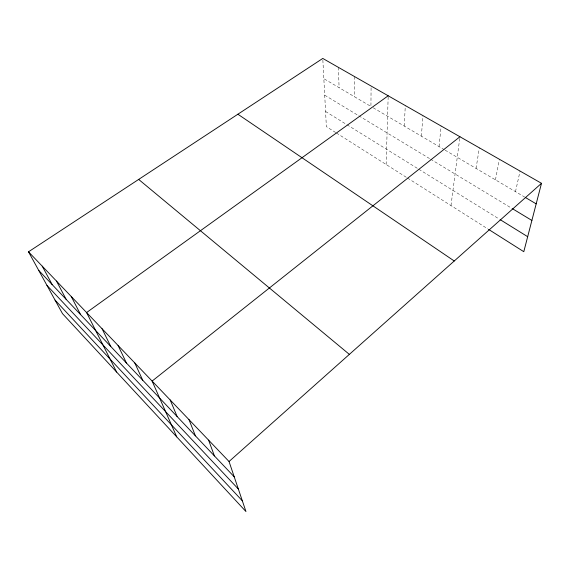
<?xml version="1.0" encoding="UTF-8"?>
<svg xmlns="http://www.w3.org/2000/svg" width="570" height="570" viewBox="0 0 570 570"><rect width="100%" height="100%" fill="white"/><g stroke="black" fill="none" stroke-linecap="round" stroke-linejoin="round"><path stroke-width="0.43" stroke-dasharray="2.85 2.14" d="M371.077 87.794L370.935 106.44L323.846 78.681M386.139 164.502L388.191 95.788M404.223 126.07L405.313 105.557M421.373 136.173L422.954 115.632M439.043 146.59L441.159 126.02M450.977 205.57L459.826 137.605M476.057 168.414L479.334 147.822M495.451 179.849L499.37 159.258M515.487 191.655L520.082 171.085M373.207 107.78L444.358 149.725M445.113 150.174L524.685 197.078M324.708 95.183L358.017 115.318M358.765 115.774L429.83 158.738M430.578 159.194L511.767 208.285M325.57 111.478L346.204 124.26M346.959 124.73L418.081 168.784M418.822 169.247L499.384 219.158M335.687 132.546L326.368 126.64L322.777 58.439M336.4 132.995L406.759 177.562M407.486 178.018L487.778 228.876M338.402 67.36L339.086 87.666M354.504 76.551L354.782 96.921"/><path stroke-width="0.85" d="M28.5 251.812L229.04 461.508L245.969 511.561L62.501 313.657L28.5 251.812L322.777 58.439L541.5 183.312L523.794 251.691L488.519 229.347M229.04 461.508L541.5 183.312M459.94 136.743L152.119 381.074L176.728 436.876M388.191 95.788L86.583 312.545L116.636 372.053M525.447 197.526L536.178 203.853M512.516 208.734L531.888 220.447M500.111 219.607L527.678 236.692M237.882 114.221L454.247 260.996M138.66 179.422L349.36 354.383M38.724 270.401L234.227 476.834M46.968 285.406L238.345 489.024M55.048 300.098L242.328 500.809M42.237 266.176L52.212 284.644M56.473 281.06L66.184 299.392M71.25 296.514L80.655 314.683M102.044 328.712L110.772 346.482M118.09 345.491L126.447 363.033M134.769 362.933L142.707 380.204M170.174 399.948L177.156 416.57M188.976 419.613L195.417 435.858M208.584 440.118L214.42 455.922"/></g></svg>
